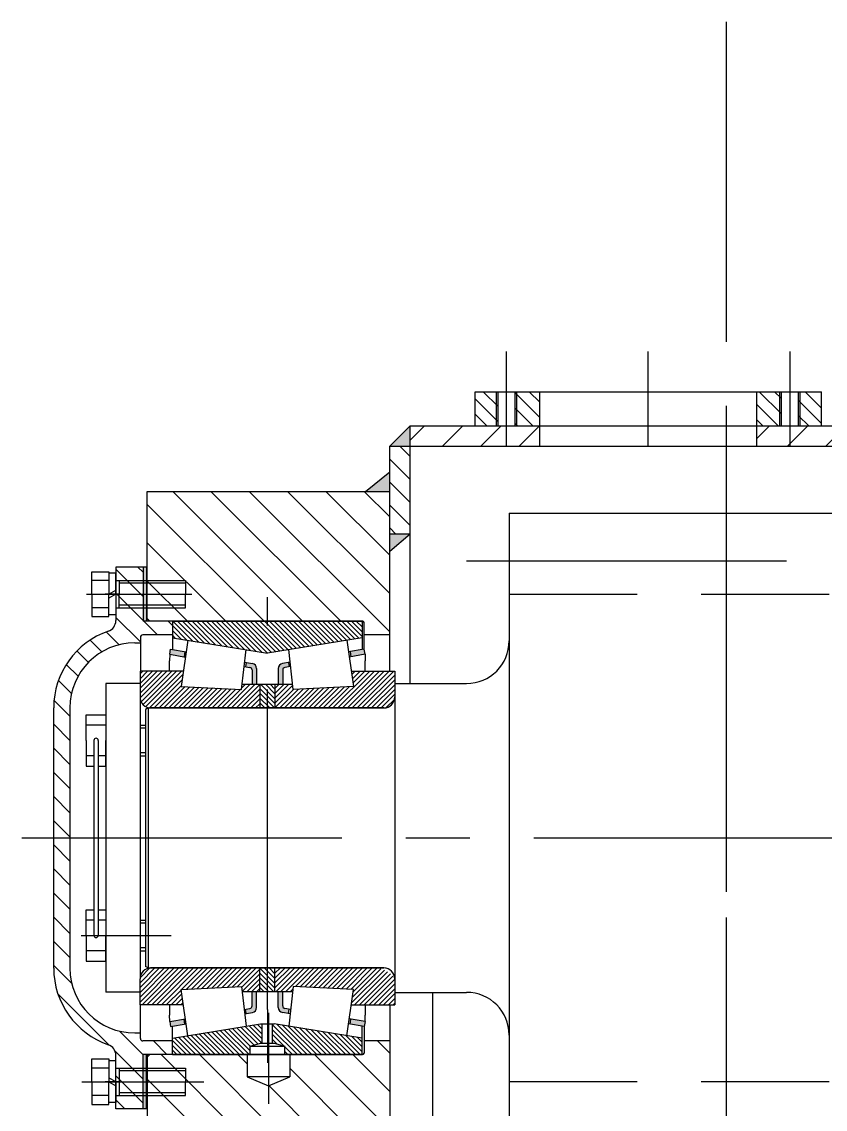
# Model space of a CAD drawing. Header units: millimetres. Extents: x 0 to 6300, y 0 to 4455.
# Drawn here: x 1599 to 2070, y 886 to 1523 of the extents above; entities that cross this region are included whole.
import ezdxf

# ---------------------------------------------------------------- set-up
doc = ezdxf.new("R2010")
doc.units = ezdxf.units.MM
doc.header["$LTSCALE"] = 150
doc.linetypes.add('F', pattern=[0.75, 0.5, -0.25])
doc.linetypes.add('G', pattern=[2, 1.25, -0.25, 0.25, -0.25])
for name, color, linetype in [('01', 7, 'Continuous'), ('02', 1, 'Continuous'), ('04', 2, 'F'), ('05', 142, 'G')]:
    doc.layers.add(name, color=color, linetype=linetype)

# ---------------------------------------------------------------- blocks, each defined once
blk = doc.blocks.new('*U20')
at = {"layer": '01'}
for p, q in [((-12.2, 4.1), (-12.2, 0)), ((0, 4.1), (-12.2, 4.1)), ((-12.2, 0), (0, 0)), ((0, 0), (-2.37, 4.1)), ((0, 4.1), (2.37, 0)), ((0, 4.1), (12.2, 4.1)), ((12.2, 0), (0, 0)), ((12.2, 4.1), (12.2, 0))]:
    blk.add_line(p, q, dxfattribs=at)
at = {"layer": '05'}
blk.add_line((0, 6.2), (0, -2.1), dxfattribs=at)

msp = doc.modelspace()

# ---------------------------------------------------------------- hatches: boundary and pattern name
at = {"layer": '01'}
for points in [[(1826.49, 1286.12), (1814.49, 1274.12), (1826.49, 1274.12)], [(1814.49, 1259.22), (1800.24, 1247.61), (1814.49, 1247.61)], [(1826.49, 1222.62), (1814.49, 1222.62), (1814.49, 1212.47)]]:
    msp.add_hatch(color=256, dxfattribs=at).paths.add_polyline_path(points)
at = {"layer": '02'}
h = msp.add_hatch(dxfattribs=at)
h.set_pattern_fill('LINE', color=256, scale=2, angle=135, style=0)
h.set_pattern_definition([(135, (-3582.15, -3345.197), (-4.490128, -4.490128), [])])
h.paths.add_polyline_path([(1876.99, 1306.12), (1864.49, 1306.12), (1864.49, 1286.12), (1876.99, 1286.12)])
h.paths.add_polyline_path([(1888.99, 1286.12), (1902.49, 1286.12), (1902.49, 1306.12), (1888.99, 1306.12)])
h.paths.add_polyline_path([(2042.99, 1306.12), (2029.49, 1306.12), (2029.49, 1286.12), (2042.99, 1286.12)])
h.paths.add_polyline_path([(2067.49, 1306.12), (2054.99, 1306.12), (2054.99, 1286.12), (2067.49, 1286.12)])
h.paths.add_polyline_path([(2054.99, 1306.12), (2053.99, 1306.12), (2053.99, 1286.12), (2054.99, 1286.12)])
h.paths.add_polyline_path([(2042.99, 1286.12), (2043.99, 1286.12), (2043.99, 1306.12), (2042.99, 1306.12)])
h.paths.add_polyline_path([(1887.99, 1286.12), (1888.99, 1286.12), (1888.99, 1306.12), (1887.99, 1306.12)])
h.paths.add_polyline_path([(1877.99, 1306.12), (1876.99, 1306.12), (1876.99, 1286.12), (1877.99, 1286.12)])
h = msp.add_hatch(dxfattribs=at)
h.set_pattern_fill('LINE', color=256, scale=5, angle=45, style=0)
h.set_pattern_definition([(45, (-3582.15, -3345.197), (-11.22532, 11.22532), [])])
h.paths.add_polyline_path([(1882.99, 1286.12), (1826.49, 1286.12), (1826.49, 1274.12), (1882.99, 1274.12)])
h.paths.add_polyline_path([(1902.49, 1286.12), (1886.49, 1286.12), (1882.99, 1286.12), (1882.99, 1274.12), (1902.49, 1274.12)])
h.paths.add_polyline_path([(2165.49, 1286.12), (2048.99, 1286.12), (2048.99, 1274.12), (2165.49, 1274.12)])
h.paths.add_polyline_path([(2048.99, 1286.12), (2029.49, 1286.12), (2029.49, 1274.12), (2048.99, 1274.12)])
h = msp.add_hatch(dxfattribs=at)
h.set_pattern_fill('LINE', color=256, scale=3, angle=135, style=0)
h.set_pattern_definition([(135, (-3582.15, -3345.197), (-6.735192, -6.735192), [])])
h.paths.add_polyline_path([(1814.49, 1222.62), (1826.49, 1222.62), (1826.49, 1274.12), (1814.49, 1274.12)])
at = {"layer": '02', "linetype": 'Continuous'}
h = msp.add_hatch(dxfattribs=at)
h.set_pattern_fill('LINE', color=1, scale=5, angle=135, style=0)
h.set_pattern_definition([(135, (-1041.744, 137.661), (-11.22532, -11.22532), [])])
h.paths.add_polyline_path([(1798.69, 1171.62, -0.414214), (1799.49, 1170.82), (1799.49, 1163.62), (1814.49, 1163.62), (1814.49, 1247.61), (1672.49, 1247.61), (1672.49, 1173.12), (1673.99, 1171.62)])
h.paths.add_polyline_path([(1755.99, 904.62), (1743.49, 899.41), (1730.99, 904.62), (1730.99, 917.62), (1673.99, 917.62), (1672.49, 916.12), (1672.49, 841.62), (1814.49, 841.62), (1814.49, 925.62), (1799.49, 925.62), (1799.49, 918.42, -0.414214), (1798.69, 917.62), (1755.99, 917.62)])
h.paths.add_polyline_path([(2507.49, 854.62), (2507.49, 921.12), (2505.99, 922.62), (2464.99, 922.62), (2464.99, 909.62), (2455.49, 905.49), (2445.99, 909.62), (2445.99, 922.62), (2401.49, 922.62), (2401.49, 854.62)])
h.paths.add_polyline_path([(2505.99, 1166.62), (2507.49, 1168.12), (2507.49, 1234.62), (2401.49, 1234.62), (2401.49, 1166.62)])
h = msp.add_hatch(dxfattribs=at)
h.set_pattern_fill('_USER', color=1, scale=10, angle=135, style=0, pattern_type=0)
h.set_pattern_definition([(135, (1137.037, 305.007), (-7.07107, -7.07107), [])])
h.paths.add_polyline_path([(1670.1, 1203.37), (1654.1, 1203.37), (1654.1, 1171.97, -0.319998), (1649.72, 1165.82, 0.319998), (1617.7, 1120.92), (1617.7, 1044.62), (1627.2, 1044.62), (1627.2, 1120.92, -0.414214), (1665.2, 1158.92), (1668.5, 1158.92), (1668.5, 1162.12, -0.414214), (1670, 1163.62), (1687.2, 1163.62), (1687.2, 1171.57), (1670.1, 1171.57)])
h.paths.add_polyline_path([(1627.2, 1044.62), (1617.7, 1044.62), (1617.7, 968.32, 0.319998), (1649.72, 923.41, -0.319998), (1654.1, 917.26), (1654.1, 885.87), (1670.1, 885.87), (1670.1, 917.67), (1687.2, 917.67), (1687.2, 925.62), (1670, 925.62, -0.414214), (1668.5, 927.12), (1668.5, 930.32), (1665.2, 930.32, -0.414214), (1627.2, 968.32)])
h = msp.add_hatch(dxfattribs=at)
h.set_pattern_fill('_USER', color=1, scale=2, angle=135, style=0, pattern_type=0)
h.set_pattern_definition([(135, (1137.0368, 305.0072), (-1.4142136, -1.4142136), [])])
h.paths.add_polyline_path([(1687.2, 1171.61), (1687.2, 1161.96), (1742.88, 1152.93), (1798.32, 1161.96), (1798.32, 1171.61)])
h.paths.add_polyline_path([(1687.2, 927.27), (1687.2, 917.62), (1732.74, 917.62), (1732.74, 922.58), (1738.83, 924.3), (1739.88, 924.3), (1739.88, 935.65), (1738.87, 935.65)])
h.paths.add_polyline_path([(1798.32, 917.62), (1798.32, 927.27), (1746.89, 935.65), (1745.88, 935.65), (1745.88, 924.3), (1746.93, 924.3), (1753.02, 922.58), (1753.02, 917.62)])
h = msp.add_hatch(color=1, dxfattribs=at)
h.paths.add_polyline_path([(1694.05, 1150.8), (1694.46, 1153.77), (1686.19, 1155.2), (1685.7, 1152.24)])
h.paths.add_polyline_path([(1730.5, 1147.5), (1730.09, 1144.97), (1732.66, 1144.56, -0.368121), (1733.92, 1143.08), (1733.92, 1134.64), (1736.56, 1134.64), (1736.56, 1143.92, 0.364625), (1734.08, 1146.88)])
h = msp.add_hatch(color=1, dxfattribs=at)
h.paths.add_polyline_path([(1791.71, 1150.8), (1791.3, 1153.77), (1799.57, 1155.2), (1800.06, 1152.24)])
h.paths.add_polyline_path([(1755.26, 1147.5), (1755.67, 1144.97), (1753.1, 1144.56, 0.368121), (1751.84, 1143.08), (1751.84, 1134.64), (1749.2, 1134.64), (1749.2, 1143.92, -0.364625), (1751.68, 1146.88)])
h = msp.add_hatch(dxfattribs=at)
h.set_pattern_fill('_USER', color=1, scale=2, angle=45, style=0, pattern_type=0)
h.set_pattern_definition([(45, (1307.3607, -82.8001), (-1.4142136, 1.4142136), [])])
h.paths.add_polyline_path([(1692.45, 1133.45), (1693.74, 1142.4), (1668.27, 1142.4), (1668.27, 1127.22, 0.414214), (1674.67, 1120.82), (1738.44, 1120.82), (1738.44, 1134.64), (1728.12, 1134.64), (1727.79, 1131.62)])
h.paths.add_polyline_path([(1811.09, 1120.82, 0.414214), (1817.49, 1127.22), (1817.49, 1142.4), (1792.02, 1142.4), (1793.31, 1133.45), (1757.98, 1131.62), (1757.64, 1134.64), (1747.32, 1134.64), (1747.32, 1120.82)])
h.paths.add_polyline_path([(1793.31, 955.78), (1792.02, 946.83), (1817.49, 946.83), (1817.49, 962.02, 0.264739), (1804.86, 968.42), (1747.32, 968.42), (1747.32, 954.59), (1757.64, 954.59), (1757.98, 957.62)])
h.paths.add_polyline_path([(1727.79, 957.62), (1728.12, 954.59), (1738.44, 954.59), (1738.44, 968.42), (1674.67, 968.42, 0.414214), (1668.27, 962.02), (1668.27, 946.83), (1693.74, 946.83), (1692.45, 955.78)])
h = msp.add_hatch(dxfattribs=at)
h.set_pattern_fill('_USER', color=1, scale=2, angle=135, style=0, pattern_type=0)
h.set_pattern_definition([(135, (1307.3607, -82.8001), (-1.4142136, -1.4142136), [])])
h.paths.add_polyline_path([(1747.32, 1134.64), (1738.44, 1134.64), (1738.44, 1120.82), (1747.32, 1120.82)])
h.paths.add_polyline_path([(1738.44, 954.59), (1747.32, 954.59), (1747.32, 968.42), (1738.44, 968.42)])
h = msp.add_hatch(color=1, dxfattribs=at)
h.paths.add_polyline_path([(1694.05, 938.44), (1694.46, 935.46), (1686.19, 934.03), (1685.7, 936.99)])
h.paths.add_polyline_path([(1730.5, 941.73), (1730.09, 944.26), (1732.66, 944.67, 0.368121), (1733.92, 946.15), (1733.92, 954.59), (1736.56, 954.59), (1736.56, 945.31, -0.364625), (1734.08, 942.35)])
h = msp.add_hatch(color=1, dxfattribs=at)
h.paths.add_polyline_path([(1791.71, 938.44), (1791.3, 935.46), (1799.57, 934.03), (1800.06, 936.99)])
h.paths.add_polyline_path([(1755.26, 941.73), (1755.67, 944.26), (1753.1, 944.67, -0.368121), (1751.84, 946.15), (1751.84, 954.59), (1749.2, 954.59), (1749.2, 945.31, 0.364625), (1751.68, 942.35)])
at = {"layer": '05'}
h = msp.add_hatch(color=256, dxfattribs=at)
h.paths.add_polyline_path([(1672.1, 1203.37), (1670.1, 1203.37), (1670.1, 1187.52), (1672.1, 1187.52)])
h.paths.add_polyline_path([(1672.1, 1187.52), (1670.1, 1187.52), (1670.1, 1171.57), (1672.1, 1171.57)])
for points in [[(1672.1, 1187.52), (1670.1, 1187.52), (1670.1, 1171.57), (1672.1, 1171.57)], [(1672.1, 901.72), (1670.1, 901.72), (1670.1, 917.67), (1672.1, 917.67)]]:
    msp.add_hatch(color=256, dxfattribs=at).paths.add_polyline_path(points)
h = msp.add_hatch(color=256, dxfattribs=at)
h.paths.add_polyline_path([(1672.1, 885.87), (1670.1, 885.87), (1670.1, 901.72), (1672.1, 901.72)])
h.paths.add_polyline_path([(1672.1, 901.72), (1670.1, 901.72), (1670.1, 917.67), (1672.1, 917.67)])

# ---------------------------------------------------------------- linework, layer by layer
for p, q in [((1884.49, 1234.87), (1884.49, 854.37)), ((1884.49, 1234.87), (2138.49, 1234.87)), ((1654.1, 1203.37), (1654.1, 1171.97)), ((1672.1, 1203.37), (1654.1, 1203.37)), ((1670.1, 1203.37), (1670.1, 1171.57)), ((1687.2, 1171.57), (1670.1, 1171.57)), ((1687.2, 1171.61), (1798.32, 1171.61)), ((1687.2, 1171.61), (1687.2, 1155.02)), ((1798.32, 1171.61), (1798.32, 1154.98)), ((1668.5, 1162.12), (1668.5, 1142.4)), ((1687.2, 1163.62), (1670, 1163.62)), ((1687.2, 1161.96), (1742.88, 1152.93)), ((1696.35, 1160.55), (1692.45, 1133.45)), ((1798.32, 1161.96), (1742.88, 1152.93)), ((1789.42, 1160.55), (1793.31, 1133.45)), ((1665.2, 1158.92), (1668.5, 1158.92)), ((1686.19, 1155.2), (1695.35, 1153.61)), ((1727.79, 1131.62), (1730.34, 1154.96)), ((1757.98, 1131.62), (1755.42, 1154.97)), ((1799.57, 1155.2), (1790.41, 1153.61)), ((1729.54, 1147.67), (1734.08, 1146.88)), ((1730.5, 1147.5), (1730.09, 1144.97)), ((1756.22, 1147.67), (1751.68, 1146.88)), ((1755.26, 1147.5), (1755.67, 1144.97)), ((1668.27, 1142.4), (1668.27, 962.02)), ((1693.74, 1142.4), (1668.27, 1142.4)), ((1729.26, 1145.11), (1732.66, 1144.56)), ((1733.92, 1143.08), (1733.92, 1134.64)), ((1736.56, 1143.92), (1736.56, 1134.64)), ((1749.2, 1143.92), (1749.2, 1134.64)), ((1751.84, 1143.08), (1751.84, 1134.64)), ((1756.5, 1145.11), (1753.1, 1144.56)), ((1792.02, 1142.4), (1817.49, 1142.4)), ((1817.49, 1142.4), (1817.49, 946.83)), ((1648.27, 1135.07), (1648.27, 954.17)), ((1668.27, 1135.07), (1648.27, 1135.07)), ((1728.12, 1134.64), (1757.64, 1134.64)), ((1738.44, 1134.64), (1738.44, 1120.82)), ((1747.32, 1134.64), (1747.32, 1120.82)), ((1817.49, 1135.12), (1817.49, 954.12)), ((1817.49, 1135.12), (1859.49, 1135.12)), ((1692.45, 1133.45), (1727.79, 1131.62)), ((1793.31, 1133.45), (1757.98, 1131.62)), ((1617.7, 968.32), (1617.7, 1120.92)), ((1627.2, 1120.92), (1627.2, 968.32)), ((1672.99, 1120.82), (1671.49, 1119.95)), ((1671.49, 1119.95), (1671.49, 969.28)), ((1672.99, 1120.82), (1810.99, 1120.82)), ((1672.99, 1120.82), (1672.99, 968.42)), ((1811.09, 1120.82), (1674.45, 1120.82)), ((1641.27, 1101.77), (1641.27, 987.47)), ((1643.77, 1101.77), (1643.77, 987.47)), ((1672.99, 968.42), (1671.49, 969.28)), ((1672.99, 968.42), (1810.99, 968.42)), ((1811.09, 968.42), (1674.45, 968.42)), ((1738.44, 954.59), (1738.44, 968.42)), ((1747.32, 954.59), (1747.32, 968.42)), ((1668.27, 946.83), (1668.27, 962.02)), ((1692.45, 955.78), (1727.79, 957.62)), ((1727.79, 957.62), (1730.34, 934.27)), ((1757.98, 957.62), (1755.42, 934.26)), ((1793.31, 955.78), (1757.98, 957.62)), ((1668.27, 954.17), (1648.27, 954.17)), ((1696.35, 928.68), (1692.45, 955.78)), ((1728.12, 954.59), (1757.64, 954.59)), ((1733.92, 946.15), (1733.92, 954.59)), ((1736.56, 945.31), (1736.56, 954.59)), ((1749.2, 945.31), (1749.2, 954.59)), ((1751.84, 946.15), (1751.84, 954.59)), ((1789.42, 928.68), (1793.31, 955.78)), ((1817.49, 954.12), (1859.49, 954.12)), ((1693.74, 946.83), (1668.27, 946.83)), ((1668.5, 927.12), (1668.5, 946.83)), ((1729.26, 944.12), (1732.66, 944.67)), ((1730.5, 941.73), (1730.09, 944.26)), ((1756.5, 944.12), (1753.1, 944.67)), ((1755.26, 941.73), (1755.67, 944.26)), ((1792.02, 946.83), (1817.49, 946.83)), ((1729.54, 941.56), (1734.08, 942.35)), ((1756.22, 941.56), (1751.68, 942.35)), ((1686.19, 934.03), (1695.35, 935.62)), ((1687.2, 927.27), (1738.87, 935.65)), ((1687.2, 917.62), (1687.2, 934.21)), ((1738.87, 935.65), (1746.89, 935.65)), ((1739.88, 924.3), (1739.88, 935.65)), ((1745.88, 924.3), (1745.88, 935.65)), ((1798.32, 927.27), (1746.89, 935.65)), ((1799.57, 934.03), (1790.41, 935.62)), ((1798.32, 917.62), (1798.32, 934.25)), ((1665.2, 930.32), (1668.5, 930.32)), ((1687.2, 925.62), (1670, 925.62)), ((1732.74, 922.58), (1738.83, 924.3)), ((1738.83, 924.3), (1746.93, 924.3)), ((1746.93, 924.3), (1753.02, 922.58)), ((1732.74, 922.58), (1753.02, 922.58)), ((1732.74, 917.67), (1732.74, 922.58)), ((1753.02, 917.67), (1753.02, 922.58)), ((1654.1, 885.87), (1654.1, 917.26)), ((1654.1, 885.87), (1654.1, 917.26)), ((1687.2, 917.67), (1670.1, 917.67)), ((1670.1, 885.87), (1670.1, 917.67)), ((1670.1, 885.87), (1670.1, 917.67)), ((1687.2, 917.62), (1798.32, 917.62)), ((1687.2, 917.62), (1798.32, 917.62)), ((1687.2, 917.62), (1798.32, 917.62)), ((1672.1, 885.87), (1654.1, 885.87))]:
    msp.add_line(p, q)
for centre, radius, start, end in [((1647.6, 1171.97), 6.5, 289.02168, 0), ((1665.2, 1120.92), 47.5, 109.02168, 180), ((1670, 1162.12), 1.5, 90, 180), ((1859.49, 1160.12), 25, 270, 0), ((1665.2, 1120.92), 38, 90, 180), ((1732.42, 1143.08), 1.5, 0, 80.83893), ((1733.56, 1143.92), 3, 0, 80.13239), ((1752.2, 1143.92), 3, 99.86761, 180), ((1753.34, 1143.08), 1.5, 99.16107, 180), ((1674.67, 1127.22), 6.4, 180, 270), ((1810.99, 1127.32), 6.5, 270, 0), ((1811.09, 1127.22), 6.4, 270, 0), ((1665.2, 968.32), 47.5, 180, 250.97832), ((1665.2, 968.32), 38, 180, 270), ((1674.67, 962.02), 6.4, 90, 180), ((1810.99, 961.92), 6.5, 0, 90), ((1811.09, 962.02), 6.4, 0, 90), ((1859.49, 929.12), 25, 0, 90), ((1732.42, 946.15), 1.5, 279.16107, 0), ((1733.56, 945.31), 3, 279.86761, 0), ((1752.2, 945.31), 3, 180, 260.13239), ((1753.34, 946.15), 1.5, 180, 260.83893), ((1670, 927.12), 1.5, 180, 270), ((1647.6, 917.26), 6.5, 0, 70.97832)]:
    msp.add_arc(centre, radius, start, end)
at = {"layer": '01'}
for p, q in [((1864.49, 1306.12), (2067.49, 1306.12)), ((1864.49, 1286.12), (1864.49, 1306.12)), ((1902.49, 1274.12), (1902.49, 1306.12)), ((2029.49, 1274.12), (2029.49, 1306.12)), ((2067.49, 1286.12), (2067.49, 1306.12)), ((1814.49, 1274.12), (1826.49, 1286.12)), ((1826.49, 1135.12), (1826.49, 1286.12)), ((1826.49, 1286.12), (2177.49, 1286.12)), ((1814.49, 1142.4), (1814.49, 1274.12)), ((1814.49, 1274.12), (2165.49, 1274.12)), ((1800.24, 1247.61), (1814.49, 1259.22)), ((1672.49, 1247.61), (1814.49, 1247.61)), ((1826.49, 1222.62), (1814.49, 1212.47)), ((1826.49, 1222.62), (1814.49, 1222.62)), ((1640, 1187.52), (1640, 1200.6)), ((1640, 1200.6), (1650, 1200.6)), ((1650, 1200.6), (1650, 1187.52)), ((1650, 1195.52), (1640, 1195.52)), ((1650, 1195.52), (1640, 1195.52)), ((1654.1, 1195.52), (1695, 1195.52)), ((1656, 1195.52), (1656, 1187.52)), ((1695, 1195.52), (1695, 1187.52)), ((1640, 1187.52), (1640, 1174.43)), ((1650, 1174.43), (1650, 1187.52)), ((1656, 1179.52), (1656, 1187.52)), ((1695, 1179.52), (1695, 1187.52)), ((1650, 1179.52), (1640, 1179.52)), ((1650, 1179.52), (1640, 1179.52)), ((1654.1, 1179.52), (1695, 1179.52)), ((1640, 1174.43), (1650, 1174.43)), ((1673.99, 1171.62), (1672.49, 1173.12)), ((1636.77, 1116.84), (1648.27, 1116.84)), ((1636.77, 1101.77), (1636.77, 1116.84)), ((1648.27, 1116.84), (1648.27, 1101.77)), ((1648.27, 1110.77), (1636.77, 1110.77)), ((1668.27, 1110.77), (1671.49, 1110.77)), ((1636.77, 1101.77), (1636.77, 1086.7)), ((1648.27, 1086.7), (1648.27, 1101.77)), ((1641.27, 1092.77), (1636.77, 1092.77)), ((1648.27, 1092.77), (1643.77, 1092.77)), ((1668.27, 1092.77), (1671.49, 1092.77)), ((1636.77, 1086.7), (1641.27, 1086.7)), ((1643.77, 1086.7), (1648.27, 1086.7)), ((1636.77, 987.47), (1636.77, 1002.54)), ((1636.77, 1002.54), (1641.27, 1002.54)), ((1643.77, 1002.54), (1648.27, 1002.54)), ((1648.27, 1002.54), (1648.27, 987.47)), ((1641.27, 996.47), (1636.77, 996.47)), ((1648.27, 996.47), (1643.77, 996.47)), ((1668.27, 996.47), (1671.49, 996.47)), ((1636.77, 987.47), (1636.77, 972.4)), ((1648.27, 972.4), (1648.27, 987.47)), ((1648.27, 978.47), (1636.77, 978.47)), ((1668.27, 978.47), (1671.49, 978.47)), ((1636.77, 972.4), (1648.27, 972.4)), ((1839.49, 954.12), (1839.49, 790.62)), ((1814.49, 946.83), (1814.49, 790.62)), ((1640, 915.09), (1650, 915.09)), ((1640, 901.72), (1640, 915.09)), ((1650, 915.09), (1650, 901.72)), ((1673.99, 917.62), (1672.49, 916.12)), ((1650, 909.72), (1640, 909.72)), ((1654.1, 909.72), (1695, 909.72)), ((1656, 909.72), (1656, 893.72)), ((1695, 909.72), (1695, 901.72)), ((1640, 901.72), (1640, 888.34)), ((1650, 888.34), (1650, 901.72)), ((1695, 893.72), (1695, 901.72)), ((1730.99, 904.62), (1743.49, 899.41)), ((1753.49, 904.62), (1733.49, 904.62)), ((1743.49, 899.41), (1755.99, 904.62)), ((1650, 893.72), (1640, 893.72)), ((1654.1, 893.72), (1695, 893.72)), ((1640, 888.34), (1650, 888.34))]:
    msp.add_line(p, q, dxfattribs=at)
at = {"layer": '01', "color": 7, "linetype": 'Continuous'}
for p, q in [((1877.99, 1286.12), (1877.99, 1306.12)), ((1887.99, 1286.12), (1887.99, 1306.12)), ((2043.99, 1286.12), (2043.99, 1306.12)), ((2053.99, 1286.12), (2053.99, 1306.12)), ((1672.49, 1171.57), (1672.49, 1247.61)), ((1672.1, 1203.37), (1672.1, 1171.57)), ((1798.69, 1171.62), (1673.99, 1171.62)), ((1799.49, 1155.19), (1799.49, 1170.82)), ((1814.49, 1163.62), (1799.49, 1163.62)), ((1685.7, 1152.24), (1685.56, 1148.41)), ((1685.56, 1142.4), (1685.56, 1148.41)), ((1800.06, 1152.24), (1800.2, 1148.41)), ((1800.2, 1142.4), (1800.2, 1148.41)), ((1685.56, 946.83), (1685.56, 940.82)), ((1800.2, 946.83), (1800.2, 940.82)), ((1685.7, 936.99), (1685.56, 940.82)), ((1800.06, 936.99), (1800.2, 940.82)), ((1799.49, 934.05), (1799.49, 918.42)), ((1814.49, 925.62), (1799.49, 925.62)), ((1672.1, 885.87), (1672.1, 917.67)), ((1672.49, 917.62), (1672.49, 841.62)), ((1798.69, 917.62), (1673.99, 917.62)), ((1730.99, 917.62), (1730.99, 904.62)), ((1755.99, 917.62), (1755.99, 904.62)), ((1755.99, 904.62), (1730.99, 904.62))]:
    msp.add_line(p, q, dxfattribs=at)
for centre, start, end in [((1798.69, 1170.82), 0, 90), ((1798.69, 918.42), 270, 0)]:
    msp.add_arc(centre, 0.8, start, end, dxfattribs=at)
at = {"layer": '01'}
for centre, start, end in [((1642.52, 1101.77), 0, 180), ((1642.52, 987.47), 180, 0)]:
    msp.add_arc(centre, 1.25, start, end, dxfattribs=at)
at = {"layer": '02', "color": 1, "linetype": 'Continuous'}
for p, q in [((1876.99, 1286.12), (1876.99, 1306.12)), ((1888.99, 1286.12), (1888.99, 1306.12)), ((2042.99, 1286.12), (2042.99, 1306.12)), ((2054.99, 1286.12), (2054.99, 1306.12)), ((1685.7, 1152.24), (1686.19, 1155.2)), ((1694.46, 1153.77), (1694.05, 1150.8)), ((1791.3, 1153.77), (1791.71, 1150.8)), ((1800.06, 1152.24), (1799.57, 1155.2)), ((1685.7, 1152.24), (1694.92, 1150.65)), ((1800.06, 1152.24), (1790.84, 1150.65)), ((1685.7, 936.99), (1694.92, 938.59)), ((1685.7, 936.99), (1686.19, 934.03)), ((1694.46, 935.46), (1694.05, 938.44)), ((1800.06, 936.99), (1790.84, 938.59)), ((1791.3, 935.46), (1791.71, 938.44)), ((1800.06, 936.99), (1799.57, 934.03))]:
    msp.add_line(p, q, dxfattribs=at)
at = {"layer": '02'}
for p, q in [((1695, 1193.92), (1656, 1193.92)), ((1695, 1181.12), (1656, 1181.12)), ((1671.49, 1108.97), (1668.27, 1108.97)), ((1671.49, 1094.57), (1668.27, 1094.57)), ((1671.49, 994.67), (1668.27, 994.67)), ((1671.49, 980.27), (1668.27, 980.27)), ((1695, 908.12), (1656, 908.12)), ((1695, 895.32), (1656, 895.32))]:
    msp.add_line(p, q, dxfattribs=at)
at = {"layer": '04', "color": 2, "linetype": 'F'}
for p, q in [((1884.49, 1187.42), (2138.49, 1187.42)), ((1884.49, 901.82), (2138.49, 901.82))]:
    msp.add_line(p, q, dxfattribs=at)
at = {"layer": '05'}
for p, q in [((2011.49, 1522.94), (2011.49, 349.69)), ((1882.99, 1274.12), (1882.99, 1329.72)), ((1965.99, 1274.12), (1965.99, 1329.72)), ((2048.99, 1274.12), (2048.99, 1329.72)), ((2011.49, 1275.55), (2011.49, 813.43)), ((1636.94, 1187.52), (1698.55, 1187.52)), ((1742.88, 944.09), (1742.88, 1185.76)), ((1633.71, 987.47), (1686.58, 987.47)), ((1743.49, 942.14), (1743.49, 888.7))]:
    msp.add_line(p, q, dxfattribs=at)
at = {"layer": '05', "color": 4, "linetype": 'G'}
for p, q in [((1859.49, 1207.03), (2167.32, 1207.03)), ((1643.77, 1187.52), (1674.45, 1187.52)), ((1599, 1044.62), (2639.77, 1044.62)), ((1742.88, 944.09), (1742.88, 912.84)), ((1634.12, 901.72), (1705.66, 901.72))]:
    msp.add_line(p, q, dxfattribs=at)

# ---------------------------------------------------------------- block references
at = {"layer": '05', "rotation": 270}
msp.add_blockref('*U20', (1650, 1187.52), dxfattribs=at)
at = {"layer": '05', "xscale": -1, "rotation": 270}
msp.add_blockref('*U20', (1650, 901.72), dxfattribs=at)

doc.saveas('drawing.dxf')
